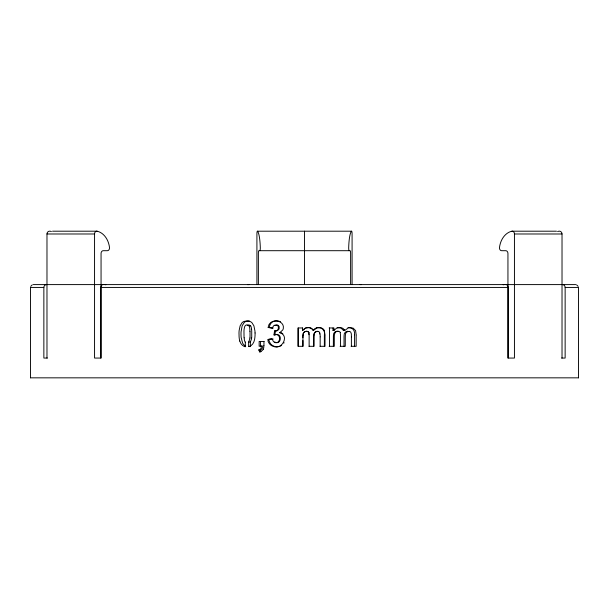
<?xml version="1.0" encoding="UTF-8"?>
<svg xmlns="http://www.w3.org/2000/svg" width="609" height="609" viewBox="0 0 609 609"><rect width="100%" height="100%" fill="white"/><g stroke="black" fill="none" stroke-linecap="round" stroke-linejoin="round"><path stroke-width="0.91" d="M46.55 284.601A2.824 2.687 -90 0 0 43.863 287.433L43.863 358.062L47.449 358.062M245.328 346.574L245.336 342.045M250.375 346.582L248.647 346.582L248.647 342.052L249.804 339A18.422 18.057 -89.9 0 0 249.903 338.033M250.375 346.3L250.375 342.052L251.494 339.023A18.887 18.506 -89.9 0 0 251.593 338.033M302.947 337.675L302.947 346.308L298.045 346.308L298.045 327.962L302.582 327.962L302.582 330.466L305.71 328L309.311 327.642L311.328 328.426L313.414 330.466L316.832 327.916L321.034 327.794L322.854 328.654L324.224 330.2L325.008 334.783M508.157 358.062L508.157 287.433A2.824 2.101 -90 0 0 506.056 284.601M562.45 284.601A2.824 2.687 90 0 1 565.137 287.433L565.137 358.062L561.551 358.062M578.451 377.839L578.55 287.433L565.137 287.433M263.956 341.451L263.948 345.486M302.894 337.675L302.901 336.922A23.515 23.515 0 0 1 302.978 335.254C302.193 331.014 309.608 329.538 308.953 334.44A32.566 32.559 -90 0 1 308.961 334.699M324.369 335.232L324.369 346.308M325.008 335.232L325.008 346.308L319.969 346.308M354.575 335.003L354.575 346.308M356.174 335.232L356.166 346.308L351.104 346.308M320.167 336.838L320.144 334.874A14.928 14.905 -90 0 0 320.06 333.694C319.755 329.393 313.323 331.593 314.077 335.308A22.914 22.906 -89.9 0 0 313.993 337.211L313.985 346.308L308.991 346.308M351.401 336.838L351.378 334.874A14.928 14.707 -90 0 0 351.286 333.694C351.005 329.378 344.618 331.623 345.379 335.308A22.914 22.662 -90 0 0 345.295 337.211L345.288 346.308L340.134 346.308M320.167 336.96L320.159 346.308M351.401 336.96L351.393 346.308M302.947 337.18L302.955 336.914A24.2 24.2 0 0 1 303.023 335.247M261.482 346.308L261.094 348.181A2.794 2.756 -89 0 1 260.637 348.858L258.772 349.947L259.708 351.956L260.309 351.956M303.023 335.247L303.366 333.466M313.78 335.3C313.574 332.872 316.162 330.253 318.545 331.623M275.451 330.931L274.933 334.889L273.989 334.889L274.522 330.931L277.521 330.603L279.135 328.936L279.181 326.569L277.871 325.107L274.225 325.29L273.152 326.409L272.604 328.251L268.166 327.497A11.183 11.099 88.8 0 1 269.231 324.262M334.722 333.473L334.371 335.254A23.515 23.378 -90 0 0 334.303 336.922L334.295 346.308L329.172 346.308M269.269 324.277C271.089 321.042 275.291 320.456 278.64 321.057M284.106 342.715L283.832 343.149M30.701 286.39L32.292 284.806M337.158 327.688L340.994 328.038L343.484 330.466L344.367 329.477M356.174 334.783L355.603 330.611L353.083 328.091L348.523 327.779L344.724 330.466L343.727 329.119A5.154 5.108 -86.4 0 0 342.159 328.038L340.248 327.573A7.856 7.788 -77.4 0 0 338.985 327.573A6.669 6.608 -79.6 0 0 336.328 328.38L333.915 330.466L333.009 330.466L334.219 329.187M313.14 330.466L313.719 329.796M313.871 329.636L314.358 329.18M247.239 325.511L249.089 324.924L250.664 325.967M314.526 329.035C318.674 325.13 325.785 329.187 324.376 334.775M274.872 325.495C279.531 322.762 279.752 332.499 274.522 330.931M281.662 345.341L281.236 345.615M268.166 327.497L269.285 327.497A11.426 11.343 88.8 0 1 270.32 324.262C273.57 318.088 284.532 321.248 283.322 328.35A5.055 5.039 -88.6 0 1 282.721 330.009L279.767 332.697L280.939 332.453M281.015 345.745L280.094 346.178M258.772 349.947C262.182 351.134 265.646 343.712 259.16 346.308L259.16 341.451L264.116 341.451M279.135 346.483C275.359 347.511 270.815 345.706 269.475 341.862C268.813 337.911 266.849 340.21 268.805 342.798C269.787 344.549 271.492 345.866 273.426 346.392C281.99 350.251 289.755 335.468 279.767 332.697M248.647 346.582C253.017 345.843 254.699 340.941 254.92 337.066A35.528 34.987 -90 0 0 255.08 332.963M268.942 339.586L273.175 339.053M267.8 339.586C274.659 336.891 271.028 340.553 274.606 342.41C275.93 343.027 277.643 342.692 278.572 341.542C280.475 339.373 279.729 334.79 276.44 334.531M347.983 327.604C352.208 326.668 355.351 330.862 354.575 334.775M337.683 331.273L337.409 331.304A3.41 3.388 -89.5 0 0 334.699 333.466M306.304 331.273L306.03 331.304A3.41 3.41 0 0 0 303.312 333.466M52.534 231.199L97.09 231.199A19.777 15.149 90 0 1 109.506 247.406A2.824 2.162 90 0 1 107.367 250.702L103.225 250.702A2.824 2.162 90 0 0 101.056 253.527L101.056 358.062L94.562 358.062L94.562 233.985A2.824 2.162 90 0 1 97.09 231.199M256.914 284.601L256.914 233.985A2.824 0.487 -90 0 1 257.485 231.199L351.515 231.199A2.824 0.487 90 0 1 352.086 233.985L352.086 284.601M511.91 231.199A2.824 2.162 -90 0 1 514.438 233.985L514.438 358.062L507.944 358.062L507.944 253.527A2.824 2.162 -90 0 0 505.774 250.702L501.633 250.702A2.824 2.162 -90 0 1 499.494 247.406A19.777 15.149 -90 0 1 511.91 231.199L556.466 231.199M46.977 358.062L46.977 233.985L94.562 233.985M514.438 233.985L562.023 233.985L562.023 358.062M33.282 284.601L575.718 284.601M30.465 287.433L43.863 287.433M100.843 358.062L100.843 287.433L508.157 287.433M244.049 337.812L243.965 331.441A31.325 30.564 90 0 1 244.087 329.469L244.491 327.216A6.006 5.862 -89.9 0 1 244.689 326.63L245.046 325.929A2.367 2.314 88.6 0 1 245.846 325.198A2.436 2.383 88.5 0 1 248.525 325.465L250.253 325.472M329.172 327.962L333.915 327.962L333.915 330.466M343.484 330.466L344.724 330.466M248.647 342.052L250.375 342.052M30.45 377.839L578.55 377.839M249.279 320.89L245.899 321.43A6.166 6.021 87 0 0 244.224 322.511L242.108 325.845L241.05 331.974A38.04 36.943 90 0 0 241.172 337.599L242.58 342.996A7.346 7.163 -88.3 0 0 243.737 344.618L244.887 345.6A6.6 6.448 -84.4 0 0 245.739 346.087M277.308 334.531C282.18 335.003 280.81 344.016 275.946 342.57M269.285 327.497L273.053 328.16M280.528 332.697L282.203 333.321M279.272 321.225L280.505 321.727M275.527 342.41L274.773 341.908M338.239 331.57C335.863 330.329 333.192 332.758 333.45 335.247A24.2 24.056 -90 0 0 333.382 336.914L333.374 346.308M348.82 331.623C346.452 330.253 343.902 332.895 344.115 335.3A23.599 23.332 -90 0 0 344.032 337.203L344.032 346.308M576.563 284.806L578.154 286.39M282.416 333.45L282.827 333.732M248.518 325.472L248.944 325.975M313.414 330.466L312.409 329.119A5.154 5.154 0 0 0 310.818 328.038L308.9 327.573A7.856 7.848 -25.6 0 0 307.614 327.573A6.669 6.661 0 0 0 304.942 328.38L302.521 330.466L302.521 327.962M260.188 349.947L260.979 351.705M308.839 332.697L309.09 334.44A31.592 31.592 -90 0 1 309.128 335.529L309.136 346.308M340.195 332.697L340.446 334.44A31.592 31.318 -90 0 1 340.477 335.529L340.484 346.308M319.421 332.857L319.573 333.694A15.392 15.37 -90 0 1 319.611 334.036M250.04 331.319L250.025 336.419A32.711 32.102 89.8 0 1 249.956 338.033M30.511 287.433L30.549 377.839M350.617 284.601L350.617 253.527A2.824 0.487 90 0 0 350.122 250.702L258.871 250.702A2.824 0.487 -90 0 0 258.383 253.527L258.383 284.601M333.009 327.962L333.009 330.466M329.461 327.962L329.461 346.308M313.688 346.308L313.696 337.203A23.599 23.584 -89.9 0 1 313.772 335.3M304.5 231.169L304.5 284.601M302.894 340.53L302.894 346.308M298.243 327.962L298.243 346.308M260.561 341.451L260.561 346.308M251.646 338.033A32.696 32.079 89.8 0 0 251.73 336.693L251.723 331.319A30.366 29.757 90 0 0 251.593 329.302M250.756 325.929A9.188 9.006 90 0 1 251.525 329.309M274.948 334.92A8.138 8.092 61 0 1 277.308 334.493M249.18 325.891A13.611 13.345 90 0 1 249.857 331.304M245.267 346.795A7.848 7.666 -83.4 0 1 239.877 341.116M239.748 341.154A25.19 24.489 -89.9 0 1 239.048 334.767L238.987 333.214A33.83 32.802 -90 0 1 239.154 330.443L240.121 325.845L242.009 322.778A6.417 6.265 87 0 1 243.996 321.438L247.003 320.874L250.002 321.445A6.478 6.341 85.2 0 1 252.004 322.793L253.915 325.853L254.95 330.969A33.769 33.213 90 0 1 255.034 332.963M245.176 342.129A7.978 7.78 -90 0 1 244.255 337.828M263.21 349.322A6.63 6.524 -80.8 0 1 259.685 351.888M263.864 345.486A9.729 9.615 -89.5 0 1 263.294 349.338M274.004 334.92A8.648 8.595 60.1 0 1 276.44 334.493M306.312 331.296A2.55 2.55 0 0 1 309.045 332.59M337.683 331.296A2.55 2.535 -81.3 0 1 340.393 332.59M100.843 287.433A2.824 2.101 90 0 1 102.936 284.601M46.977 233.985A2.824 2.657 -90 0 1 50.075 231.199A19.777 18.582 -90 0 1 51.407 231.496M562.023 233.985A2.824 2.657 90 0 0 558.925 231.199A19.777 18.582 90 0 0 557.593 231.496M351.515 231.199A19.777 3.433 90 0 0 348.698 247.406A2.824 0.487 90 0 0 349.185 250.702M257.485 231.199A19.777 3.433 -90 0 1 260.294 247.406A2.824 0.487 -90 0 1 259.815 250.702M503.186 284.806A2.824 2.101 -90 0 1 503.955 284.601M105.037 284.601A2.824 2.101 90 0 1 105.814 284.806M360.893 284.601A2.824 0.586 90 0 1 361.053 284.715M360.14 284.715A2.824 0.586 -90 0 1 360.3 284.609M247.947 284.715A2.824 0.586 -90 0 1 248.107 284.601M248.693 284.601A2.824 0.586 -90 0 1 248.86 284.715"/></g></svg>
